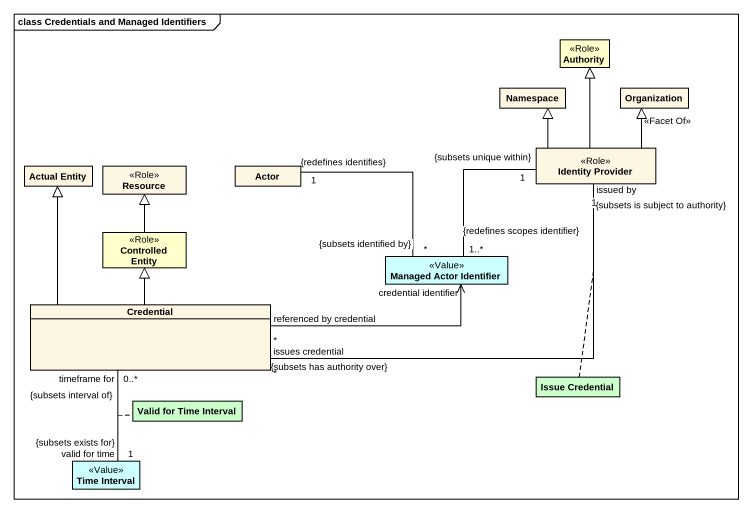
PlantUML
@startuml
mainframe class Credentials and Managed Identifiers
hide circle
hide empty members
class Authority <<Role>> #FFFFCC
class "Namespace" as Namespace_
class Organization
class "Identity Provider" as Identity_Provider <<Role>>
class "Actual Entity" as Actual_Entity
class Resource <<Role>>
class "Actor" as Actor_
class "Controlled Entity" as Controlled_Entity <<Role>> #FFFFCC
class "Managed Actor Identifier" as Managed_Actor_Identifier <<Value>> #CCFFFF
class Credential
class "Issue Credential" as Issue_Credential #CCFFCC
class "Valid for Time Interval" as Valid_for_Time_Interval #CCFFCC
class "Time Interval" as Time_Interval <<Value>> #CCFFFF
Identity_Provider -up-|> Authority
Identity_Provider -up-|> Namespace_
Identity_Provider -up-|> Organization : <<Facet Of>>
Identity_Provider "1\n{subsets unique within}" -- "1..*\n{redefines scopes identifier}" Managed_Actor_Identifier
Identity_Provider "issued by\n1\n{subsets is subject to authority}" -left- "issues credential\n*\n{subsets has authority over}" Credential
(Identity_Provider, Credential) .. Issue_Credential
Controlled_Entity -up-|> Resource
Managed_Actor_Identifier "*\n{subsets identified by}" -left- "1\n{redefines identifies}" Actor_
Credential -up-|> Actual_Entity
Credential -up-|> Controlled_Entity
Credential "referenced by credential\n*" -right-> "credential identifier" Managed_Actor_Identifier
Credential "timeframe for\n0..*\n{subsets interval of}" -- "valid for time\n1\n{subsets exists for}" Time_Interval
(Credential, Time_Interval) .. Valid_for_Time_Interval
@enduml
